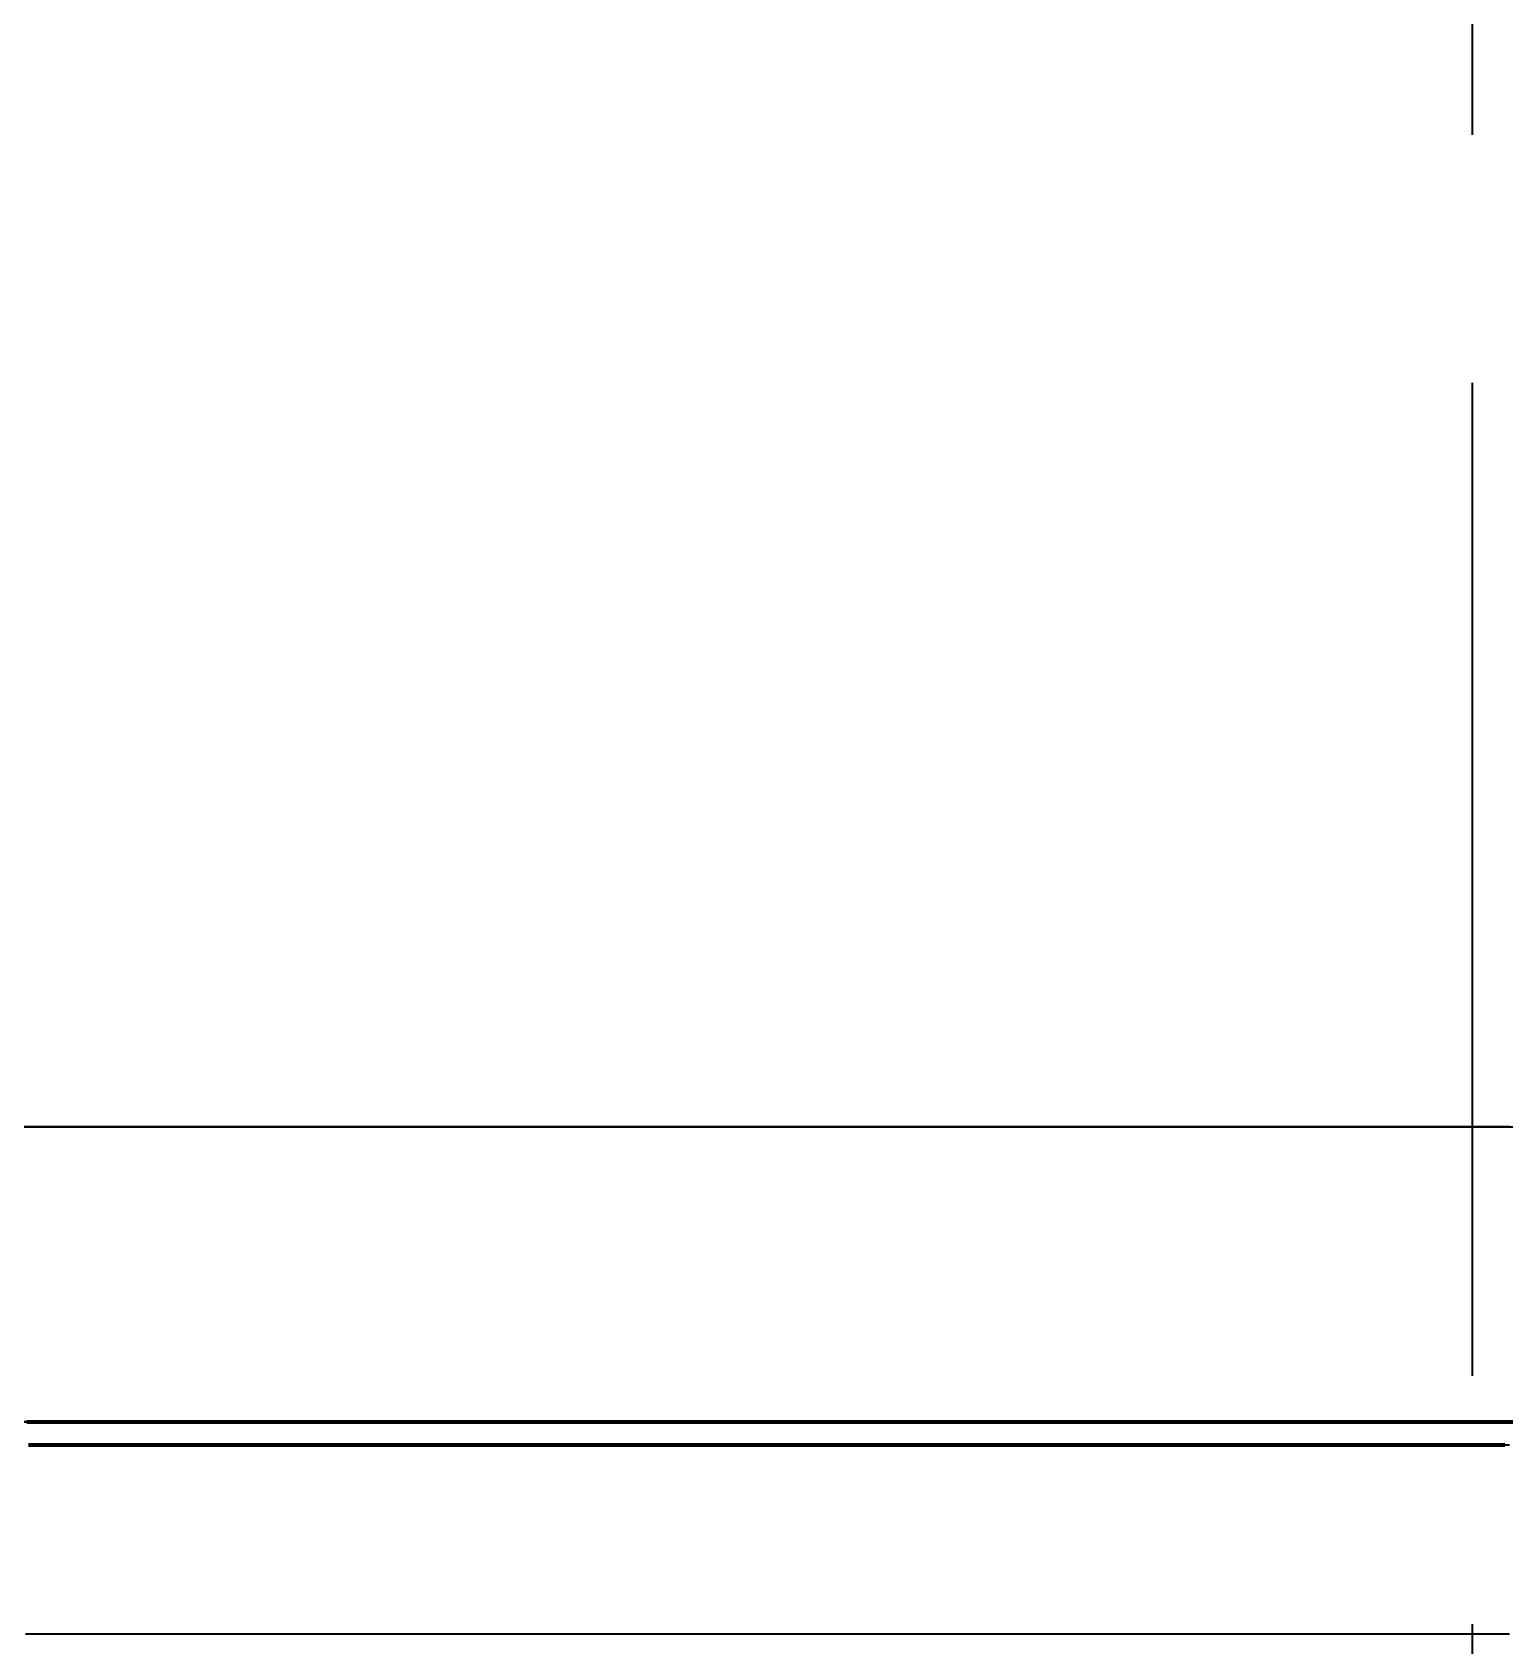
# Model space of a CAD drawing. Header units: millimetres. Extents: x 0 to 2382, y 0 to 420.
# Drawn here: x 287.91 to 293.84, y 224.6 to 231.1 of the extents above; entities that cross this region are included whole.
import ezdxf

# ---------------------------------------------------------------- set-up
doc = ezdxf.new("R2010")
doc.units = ezdxf.units.MM
doc.linetypes.add('IRAM-E-TRAZOS', pattern=[5, 4, -1])
doc.layers.add('01-VISIBLE', color=7, linetype='CONTINUOUS', lineweight=70)
doc.layers.add('02-OCULTA', color=4, linetype='IRAM-E-TRAZOS', lineweight=35)

msp = doc.modelspace()

# ---------------------------------------------------------------- linework, layer by layer
at = {"layer": '01-VISIBLE'}
for points in [[(287.8867, 225.5), (287.9444, 225.5), (288.0022, 225.5), (288.0599, 225.5), (288.1177, 225.5), (288.1754, 225.5), (288.2332, 225.5), (288.2909, 225.5), (288.3487, 225.5), (288.4064, 225.5), (288.4642, 225.5), (288.5219, 225.5), (288.5797, 225.5), (288.6374, 225.5), (288.6952, 225.5), (288.7529, 225.5), (288.8107, 225.5), (288.8684, 225.5), (288.9262, 225.5), (288.9839, 225.5), (289.0417, 225.5), (289.0994, 225.5), (289.1572, 225.5), (289.2149, 225.5), (289.2727, 225.5), (289.3304, 225.5), (289.3882, 225.5), (289.4459, 225.5), (289.5037, 225.5), (289.5614, 225.5), (289.6192, 225.5), (289.677, 225.5), (289.7347, 225.5), (289.7925, 225.5), (289.8502, 225.5), (289.908, 225.5), (289.9657, 225.5), (290.0235, 225.5), (290.0812, 225.5), (290.139, 225.5), (290.1967, 225.5), (290.2545, 225.5), (290.3122, 225.5), (290.37, 225.5), (290.4277, 225.5), (290.4855, 225.5), (290.5432, 225.5), (290.601, 225.5), (290.6587, 225.5), (290.7165, 225.5), (290.7742, 225.5), (290.832, 225.5), (290.8897, 225.5), (290.9475, 225.5), (291.0052, 225.5), (291.063, 225.5), (291.1207, 225.5), (291.1785, 225.5), (291.2362, 225.5), (291.294, 225.5), (291.3517, 225.5), (291.4095, 225.5), (291.4672, 225.5), (291.525, 225.5), (291.5827, 225.5), (291.6405, 225.5), (291.6982, 225.5), (291.756, 225.5), (291.8137, 225.5), (291.8715, 225.5), (291.9292, 225.5), (291.987, 225.5), (292.0447, 225.5), (292.1025, 225.5), (292.1602, 225.5), (292.218, 225.5), (292.2757, 225.5), (292.3335, 225.5), (292.3912, 225.5), (292.449, 225.5), (292.5067, 225.5), (292.5645, 225.5), (292.6222, 225.5), (292.68, 225.5), (292.7377, 225.5), (292.7955, 225.5), (292.8532, 225.5), (292.911, 225.5), (292.9687, 225.5), (293.0265, 225.5), (293.0842, 225.5), (293.142, 225.5), (293.1998, 225.5), (293.2575, 225.5), (293.3153, 225.5), (293.373, 225.5), (293.4308, 225.5), (293.4885, 225.5), (293.5463, 225.5), (293.604, 225.5), (293.6618, 225.5), (293.7195, 225.5), (293.7773, 225.5), (293.835, 225.5), (293.8928, 225.5)], [(293.8436, 225.405), (293.7864, 225.405), (293.7292, 225.405), (293.6719, 225.405), (293.6147, 225.405), (293.5575, 225.405), (293.5003, 225.405), (293.4431, 225.405), (293.3859, 225.405), (293.3287, 225.405), (293.2715, 225.405), (293.2142, 225.405), (293.157, 225.405), (293.0998, 225.405), (293.0426, 225.405), (292.9854, 225.405), (292.9282, 225.405), (292.871, 225.405), (292.8138, 225.405), (292.7565, 225.405), (292.6993, 225.405), (292.6421, 225.405), (292.5849, 225.405), (292.5277, 225.405), (292.4705, 225.405), (292.4133, 225.405), (292.3561, 225.405), (292.2988, 225.405), (292.2416, 225.405), (292.1844, 225.405), (292.1272, 225.405), (292.07, 225.405), (292.0128, 225.405), (291.9556, 225.405), (291.8984, 225.405), (291.8411, 225.405), (291.7839, 225.405), (291.7267, 225.405), (291.6695, 225.405), (291.6123, 225.405), (291.5551, 225.405), (291.4979, 225.405), (291.4407, 225.405), (291.3834, 225.405), (291.3262, 225.405), (291.269, 225.405), (291.2118, 225.405), (291.1546, 225.405), (291.0974, 225.405), (291.0402, 225.405), (290.983, 225.405), (290.9257, 225.405), (290.8685, 225.405), (290.8113, 225.405), (290.7541, 225.405), (290.6969, 225.405), (290.6397, 225.405), (290.5825, 225.405), (290.5253, 225.405), (290.468, 225.405), (290.4108, 225.405), (290.3536, 225.405), (290.2964, 225.405), (290.2392, 225.405), (290.182, 225.405), (290.1248, 225.405), (290.0676, 225.405), (290.0103, 225.405), (289.9531, 225.405), (289.8959, 225.405), (289.8387, 225.405), (289.7815, 225.405), (289.7243, 225.405), (289.6671, 225.405), (289.6099, 225.405), (289.5526, 225.405), (289.4954, 225.405), (289.4382, 225.405), (289.381, 225.405), (289.3238, 225.405), (289.2666, 225.405), (289.2094, 225.405), (289.1522, 225.405), (289.0949, 225.405), (289.0377, 225.405), (288.9805, 225.405), (288.9233, 225.405), (288.8661, 225.405), (288.8089, 225.405), (288.7517, 225.405), (288.6945, 225.405), (288.6372, 225.405), (288.58, 225.405), (288.5228, 225.405), (288.4656, 225.405), (288.4084, 225.405), (288.3512, 225.405), (288.294, 225.405), (288.2368, 225.405), (288.1795, 225.405), (288.1223, 225.405), (288.0651, 225.405), (288.0079, 225.405), (287.9507, 225.405), (287.8935, 225.405)]]:
    msp.add_lwpolyline(points, dxfattribs=at)
at = {"layer": '02-OCULTA'}
msp.add_line((293.7125, 215.685), (293.7125, 330.1182), dxfattribs=at)
for points in [[(293.8625, 226.6875), (293.8125, 226.6875), (293.7625, 226.6875), (293.7125, 226.6875), (293.6625, 226.6875), (293.6125, 226.6875), (293.5625, 226.6875), (293.5125, 226.6875), (293.4625, 226.6875), (293.4125, 226.6875), (293.3625, 226.6875), (293.3125, 226.6875), (293.2625, 226.6875), (293.2125, 226.6875), (293.1625, 226.6875), (293.1125, 226.6875), (293.0625, 226.6875), (293.0125, 226.6875), (292.9625, 226.6875), (292.9125, 226.6875), (292.8625, 226.6875), (292.8125, 226.6875), (292.7625, 226.6875), (292.7125, 226.6875), (292.6625, 226.6875), (292.6125, 226.6875), (292.5625, 226.6875), (292.5125, 226.6875), (292.4625, 226.6875), (292.4125, 226.6875), (292.3625, 226.6875), (292.3125, 226.6875), (292.2625, 226.6875), (292.2125, 226.6875), (292.1625, 226.6875), (292.1125, 226.6875), (292.0625, 226.6875), (292.0125, 226.6875), (291.9625, 226.6875), (291.9125, 226.6875), (291.8625, 226.6875), (291.8125, 226.6875), (291.7625, 226.6875), (291.7125, 226.6875), (291.6625, 226.6875), (291.6125, 226.6875), (291.5625, 226.6875), (291.5125, 226.6875), (291.4625, 226.6875), (291.4125, 226.6875), (291.3625, 226.6875), (291.3125, 226.6875), (291.2625, 226.6875), (291.2125, 226.6875), (291.1625, 226.6875), (291.1125, 226.6875), (291.0625, 226.6875), (291.0125, 226.6875), (290.9625, 226.6875), (290.9125, 226.6875), (290.8625, 226.6875), (290.8125, 226.6875), (290.7625, 226.6875), (290.7125, 226.6875), (290.6625, 226.6875), (290.6125, 226.6875), (290.5625, 226.6875), (290.5125, 226.6875), (290.4625, 226.6875), (290.4125, 226.6875), (290.3625, 226.6875), (290.3125, 226.6875), (290.2625, 226.6875), (290.2125, 226.6875), (290.1625, 226.6875), (290.1125, 226.6875), (290.0625, 226.6875), (290.0125, 226.6875), (289.9625, 226.6875), (289.9125, 226.6875), (289.8625, 226.6875), (289.8125, 226.6875), (289.7625, 226.6875), (289.7125, 226.6875), (289.6625, 226.6875), (289.6125, 226.6875), (289.5625, 226.6875), (289.5125, 226.6875), (289.4625, 226.6875), (289.4125, 226.6875), (289.3625, 226.6875), (289.3125, 226.6875), (289.2625, 226.6875), (289.2125, 226.6875), (289.1625, 226.6875), (289.1125, 226.6875), (289.0625, 226.6875), (289.0125, 226.6875), (288.9625, 226.6875), (288.9125, 226.6875), (288.8625, 226.6875), (288.8125, 226.6875), (288.7625, 226.6875), (288.7125, 226.6875), (288.6625, 226.6875), (288.6125, 226.6875), (288.5625, 226.6875), (288.5125, 226.6875), (288.4625, 226.6875), (288.4125, 226.6875), (288.3625, 226.6875), (288.3125, 226.6875), (288.2625, 226.6875), (288.2125, 226.6875), (288.1625, 226.6875), (288.1125, 226.6875), (288.0625, 226.6875), (288.0125, 226.6875), (287.9625, 226.6875), (287.9125, 226.6875), (287.8625, 226.6875)], [(287.8635, 226.6875), (287.9562, 226.6875), (288.049, 226.6875), (288.1417, 226.6875), (288.2345, 226.6875), (288.3272, 226.6875), (288.42, 226.6875), (288.5127, 226.6875), (288.6055, 226.6875), (288.6982, 226.6875), (288.791, 226.6875), (288.8837, 226.6875), (288.9765, 226.6875), (289.0692, 226.6875), (289.162, 226.6875), (289.2547, 226.6875), (289.3475, 226.6875), (289.4402, 226.6875), (289.533, 226.6875), (289.6257, 226.6875), (289.7185, 226.6875), (289.8112, 226.6875), (289.904, 226.6875), (289.9967, 226.6875), (290.0895, 226.6875), (290.1822, 226.6875), (290.275, 226.6875), (290.3677, 226.6875), (290.4605, 226.6875), (290.5532, 226.6875), (290.646, 226.6875), (290.7387, 226.6875), (290.8315, 226.6875), (290.9242, 226.6875), (291.017, 226.6875), (291.1097, 226.6875), (291.2025, 226.6875), (291.2952, 226.6875), (291.388, 226.6875), (291.4807, 226.6875), (291.5735, 226.6875), (291.6662, 226.6875), (291.759, 226.6875), (291.8517, 226.6875), (291.9445, 226.6875), (292.0372, 226.6875), (292.13, 226.6875), (292.2227, 226.6875), (292.3155, 226.6875), (292.4082, 226.6875), (292.501, 226.6875), (292.5937, 226.6875), (292.6865, 226.6875), (292.7792, 226.6875), (292.872, 226.6875), (292.9647, 226.6875), (293.0575, 226.6875), (293.1502, 226.6875), (293.243, 226.6875), (293.3357, 226.6875), (293.4285, 226.6875), (293.5212, 226.6875), (293.614, 226.6875), (293.7067, 226.6875), (293.7995, 226.6875), (293.8922, 226.6875)], [(287.8732, 226.6875), (287.9684, 226.6875), (288.0635, 226.6875), (288.1586, 226.6875), (288.2537, 226.6875), (288.3489, 226.6875), (288.444, 226.6875), (288.5391, 226.6875), (288.6342, 226.6875), (288.7294, 226.6875), (288.8245, 226.6875), (288.9196, 226.6875), (289.0147, 226.6875), (289.1099, 226.6875), (289.205, 226.6875), (289.3001, 226.6875), (289.3952, 226.6875), (289.4904, 226.6875), (289.5855, 226.6875), (289.6806, 226.6875), (289.7757, 226.6875), (289.8709, 226.6875), (289.966, 226.6875), (290.0611, 226.6875), (290.1562, 226.6875), (290.2514, 226.6875), (290.3465, 226.6875), (290.4416, 226.6875), (290.5367, 226.6875), (290.6319, 226.6875), (290.727, 226.6875), (290.8221, 226.6875), (290.9172, 226.6875), (291.0124, 226.6875), (291.1075, 226.6875), (291.2026, 226.6875), (291.2977, 226.6875), (291.3929, 226.6875), (291.488, 226.6875), (291.5831, 226.6875), (291.6782, 226.6875), (291.7734, 226.6875), (291.8685, 226.6875), (291.9636, 226.6875), (292.0587, 226.6875), (292.1539, 226.6875), (292.249, 226.6875), (292.3441, 226.6875), (292.4392, 226.6875), (292.5344, 226.6875), (292.6295, 226.6875), (292.7246, 226.6875), (292.8197, 226.6875), (292.9149, 226.6875), (293.01, 226.6875), (293.1051, 226.6875), (293.2002, 226.6875), (293.2954, 226.6875), (293.3905, 226.6875), (293.4856, 226.6875), (293.5807, 226.6875), (293.6759, 226.6875), (293.771, 226.6875), (293.8661, 226.6875)], [(293.8611, 226.6875), (293.8111, 226.6875), (293.761, 226.6875), (293.7109, 226.6875), (293.6609, 226.6875), (293.6108, 226.6875), (293.5607, 226.6875), (293.5107, 226.6875), (293.4606, 226.6875), (293.4105, 226.6875), (293.3605, 226.6875), (293.3104, 226.6875), (293.2603, 226.6875), (293.2103, 226.6875), (293.1602, 226.6875), (293.1101, 226.6875), (293.0601, 226.6875), (293.01, 226.6875), (292.9599, 226.6875), (292.9099, 226.6875), (292.8598, 226.6875), (292.8097, 226.6875), (292.7597, 226.6875), (292.7096, 226.6875), (292.6595, 226.6875), (292.6095, 226.6875), (292.5594, 226.6875), (292.5093, 226.6875), (292.4593, 226.6875), (292.4092, 226.6875), (292.3591, 226.6875), (292.3091, 226.6875), (292.259, 226.6875), (292.2089, 226.6875), (292.1589, 226.6875), (292.1088, 226.6875), (292.0587, 226.6875), (292.0087, 226.6875), (291.9586, 226.6875), (291.9086, 226.6875), (291.8585, 226.6875), (291.8084, 226.6875), (291.7584, 226.6875), (291.7083, 226.6875), (291.6582, 226.6875), (291.6082, 226.6875), (291.5581, 226.6875), (291.508, 226.6875), (291.458, 226.6875), (291.4079, 226.6875), (291.3578, 226.6875), (291.3078, 226.6875), (291.2577, 226.6875), (291.2076, 226.6875), (291.1576, 226.6875), (291.1075, 226.6875), (291.0574, 226.6875), (291.0074, 226.6875), (290.9573, 226.6875), (290.9072, 226.6875), (290.8572, 226.6875), (290.8071, 226.6875), (290.757, 226.6875), (290.707, 226.6875), (290.6569, 226.6875), (290.6068, 226.6875), (290.5568, 226.6875), (290.5067, 226.6875), (290.4566, 226.6875), (290.4066, 226.6875), (290.3565, 226.6875), (290.3064, 226.6875), (290.2564, 226.6875), (290.2063, 226.6875), (290.1562, 226.6875), (290.1062, 226.6875), (290.0561, 226.6875), (290.0061, 226.6875), (289.956, 226.6875), (289.9059, 226.6875), (289.8559, 226.6875), (289.8058, 226.6875), (289.7557, 226.6875), (289.7057, 226.6875), (289.6556, 226.6875), (289.6055, 226.6875), (289.5555, 226.6875), (289.5054, 226.6875), (289.4553, 226.6875), (289.4053, 226.6875), (289.3552, 226.6875), (289.3051, 226.6875), (289.2551, 226.6875), (289.205, 226.6875), (289.1549, 226.6875), (289.1049, 226.6875), (289.0548, 226.6875), (289.0047, 226.6875), (288.9547, 226.6875), (288.9046, 226.6875), (288.8545, 226.6875), (288.8045, 226.6875), (288.7544, 226.6875), (288.7043, 226.6875), (288.6543, 226.6875), (288.6042, 226.6875), (288.5541, 226.6875), (288.5041, 226.6875), (288.454, 226.6875), (288.4039, 226.6875), (288.3539, 226.6875), (288.3038, 226.6875), (288.2537, 226.6875), (288.2037, 226.6875), (288.1536, 226.6875), (288.1036, 226.6875), (288.0535, 226.6875), (288.0034, 226.6875), (287.9534, 226.6875), (287.9033, 226.6875)], [(293.8625, 225.5), (293.8125, 225.5), (293.7625, 225.5), (293.7125, 225.5), (293.6625, 225.5), (293.6125, 225.5), (293.5625, 225.5), (293.5125, 225.5), (293.4625, 225.5), (293.4125, 225.5), (293.3625, 225.5), (293.3125, 225.5), (293.2625, 225.5), (293.2125, 225.5), (293.1625, 225.5), (293.1125, 225.5), (293.0625, 225.5), (293.0125, 225.5), (292.9625, 225.5), (292.9125, 225.5), (292.8625, 225.5), (292.8125, 225.5), (292.7625, 225.5), (292.7125, 225.5), (292.6625, 225.5), (292.6125, 225.5), (292.5625, 225.5), (292.5125, 225.5), (292.4625, 225.5), (292.4125, 225.5), (292.3625, 225.5), (292.3125, 225.5), (292.2625, 225.5), (292.2125, 225.5), (292.1625, 225.5), (292.1125, 225.5), (292.0625, 225.5), (292.0125, 225.5), (291.9625, 225.5), (291.9125, 225.5), (291.8625, 225.5), (291.8125, 225.5), (291.7625, 225.5), (291.7125, 225.5), (291.6625, 225.5), (291.6125, 225.5), (291.5625, 225.5), (291.5125, 225.5), (291.4625, 225.5), (291.4125, 225.5), (291.3625, 225.5), (291.3125, 225.5), (291.2625, 225.5), (291.2125, 225.5), (291.1625, 225.5), (291.1125, 225.5), (291.0625, 225.5), (291.0125, 225.5), (290.9625, 225.5), (290.9125, 225.5), (290.8625, 225.5), (290.8125, 225.5), (290.7625, 225.5), (290.7125, 225.5), (290.6625, 225.5), (290.6125, 225.5), (290.5625, 225.5), (290.5125, 225.5), (290.4625, 225.5), (290.4125, 225.5), (290.3625, 225.5), (290.3125, 225.5), (290.2625, 225.5), (290.2125, 225.5), (290.1625, 225.5), (290.1125, 225.5), (290.0625, 225.5), (290.0125, 225.5), (289.9625, 225.5), (289.9125, 225.5), (289.8625, 225.5), (289.8125, 225.5), (289.7625, 225.5), (289.7125, 225.5), (289.6625, 225.5), (289.6125, 225.5), (289.5625, 225.5), (289.5125, 225.5), (289.4625, 225.5), (289.4125, 225.5), (289.3625, 225.5), (289.3125, 225.5), (289.2625, 225.5), (289.2125, 225.5), (289.1625, 225.5), (289.1125, 225.5), (289.0625, 225.5), (289.0125, 225.5), (288.9625, 225.5), (288.9125, 225.5), (288.8625, 225.5), (288.8125, 225.5), (288.7625, 225.5), (288.7125, 225.5), (288.6625, 225.5), (288.6125, 225.5), (288.5625, 225.5), (288.5125, 225.5), (288.4625, 225.5), (288.4125, 225.5), (288.3625, 225.5), (288.3125, 225.5), (288.2625, 225.5), (288.2125, 225.5), (288.1625, 225.5), (288.1125, 225.5), (288.0625, 225.5), (288.0125, 225.5), (287.9625, 225.5), (287.9125, 225.5), (287.8625, 225.5)], [(293.8625, 225.5), (293.8125, 225.5), (293.7625, 225.5), (293.7125, 225.5), (293.6625, 225.5), (293.6125, 225.5), (293.5625, 225.5), (293.5125, 225.5), (293.4625, 225.5), (293.4125, 225.5), (293.3625, 225.5), (293.3125, 225.5), (293.2625, 225.5), (293.2125, 225.5), (293.1625, 225.5), (293.1125, 225.5), (293.0625, 225.5), (293.0125, 225.5), (292.9625, 225.5), (292.9125, 225.5), (292.8625, 225.5), (292.8125, 225.5), (292.7625, 225.5), (292.7125, 225.5), (292.6625, 225.5), (292.6125, 225.5), (292.5625, 225.5), (292.5125, 225.5), (292.4625, 225.5), (292.4125, 225.5), (292.3625, 225.5), (292.3125, 225.5), (292.2625, 225.5), (292.2125, 225.5), (292.1625, 225.5), (292.1125, 225.5), (292.0625, 225.5), (292.0125, 225.5), (291.9625, 225.5), (291.9125, 225.5), (291.8625, 225.5), (291.8125, 225.5), (291.7625, 225.5), (291.7125, 225.5), (291.6625, 225.5), (291.6125, 225.5), (291.5625, 225.5), (291.5125, 225.5), (291.4625, 225.5), (291.4125, 225.5), (291.3625, 225.5), (291.3125, 225.5), (291.2625, 225.5), (291.2125, 225.5), (291.1625, 225.5), (291.1125, 225.5), (291.0625, 225.5), (291.0125, 225.5), (290.9625, 225.5), (290.9125, 225.5), (290.8625, 225.5), (290.8125, 225.5), (290.7625, 225.5), (290.7125, 225.5), (290.6625, 225.5), (290.6125, 225.5), (290.5625, 225.5), (290.5125, 225.5), (290.4625, 225.5), (290.4125, 225.5), (290.3625, 225.5), (290.3125, 225.5), (290.2625, 225.5), (290.2125, 225.5), (290.1625, 225.5), (290.1125, 225.5), (290.0625, 225.5), (290.0125, 225.5), (289.9625, 225.5), (289.9125, 225.5), (289.8625, 225.5), (289.8125, 225.5), (289.7625, 225.5), (289.7125, 225.5), (289.6625, 225.5), (289.6125, 225.5), (289.5625, 225.5), (289.5125, 225.5), (289.4625, 225.5), (289.4125, 225.5), (289.3625, 225.5), (289.3125, 225.5), (289.2625, 225.5), (289.2125, 225.5), (289.1625, 225.5), (289.1125, 225.5), (289.0625, 225.5), (289.0125, 225.5), (288.9625, 225.5), (288.9125, 225.5), (288.8625, 225.5), (288.8125, 225.5), (288.7625, 225.5), (288.7125, 225.5), (288.6625, 225.5), (288.6125, 225.5), (288.5625, 225.5), (288.5125, 225.5), (288.4625, 225.5), (288.4125, 225.5), (288.3625, 225.5), (288.3125, 225.5), (288.2625, 225.5), (288.2125, 225.5), (288.1625, 225.5), (288.1125, 225.5), (288.0625, 225.5), (288.0125, 225.5), (287.9625, 225.5), (287.9125, 225.5), (287.8625, 225.5)], [(287.8635, 225.5), (287.9562, 225.5), (288.049, 225.5), (288.1417, 225.5), (288.2345, 225.5), (288.3272, 225.5), (288.42, 225.5), (288.5127, 225.5), (288.6055, 225.5), (288.6982, 225.5), (288.791, 225.5), (288.8837, 225.5), (288.9765, 225.5), (289.0692, 225.5), (289.162, 225.5), (289.2547, 225.5), (289.3475, 225.5), (289.4402, 225.5), (289.533, 225.5), (289.6257, 225.5), (289.7185, 225.5), (289.8112, 225.5), (289.904, 225.5), (289.9967, 225.5), (290.0895, 225.5), (290.1822, 225.5), (290.275, 225.5), (290.3677, 225.5), (290.4605, 225.5), (290.5532, 225.5), (290.646, 225.5), (290.7387, 225.5), (290.8315, 225.5), (290.9242, 225.5), (291.017, 225.5), (291.1097, 225.5), (291.2025, 225.5), (291.2952, 225.5), (291.388, 225.5), (291.4807, 225.5), (291.5735, 225.5), (291.6662, 225.5), (291.759, 225.5), (291.8517, 225.5), (291.9445, 225.5), (292.0372, 225.5), (292.13, 225.5), (292.2227, 225.5), (292.3155, 225.5), (292.4082, 225.5), (292.501, 225.5), (292.5937, 225.5), (292.6865, 225.5), (292.7792, 225.5), (292.872, 225.5), (292.9647, 225.5), (293.0575, 225.5), (293.1502, 225.5), (293.243, 225.5), (293.3357, 225.5), (293.4285, 225.5), (293.5212, 225.5), (293.614, 225.5), (293.7067, 225.5), (293.7995, 225.5), (293.8922, 225.5)], [(287.8732, 225.5), (287.9684, 225.5), (288.0635, 225.5), (288.1586, 225.5), (288.2537, 225.5), (288.3489, 225.5), (288.444, 225.5), (288.5391, 225.5), (288.6342, 225.5), (288.7294, 225.5), (288.8245, 225.5), (288.9196, 225.5), (289.0147, 225.5), (289.1099, 225.5), (289.205, 225.5), (289.3001, 225.5), (289.3952, 225.5), (289.4904, 225.5), (289.5855, 225.5), (289.6806, 225.5), (289.7757, 225.5), (289.8709, 225.5), (289.966, 225.5), (290.0611, 225.5), (290.1562, 225.5), (290.2514, 225.5), (290.3465, 225.5), (290.4416, 225.5), (290.5367, 225.5), (290.6319, 225.5), (290.727, 225.5), (290.8221, 225.5), (290.9172, 225.5), (291.0124, 225.5), (291.1075, 225.5), (291.2026, 225.5), (291.2977, 225.5), (291.3929, 225.5), (291.488, 225.5), (291.5831, 225.5), (291.6782, 225.5), (291.7734, 225.5), (291.8685, 225.5), (291.9636, 225.5), (292.0587, 225.5), (292.1539, 225.5), (292.249, 225.5), (292.3441, 225.5), (292.4392, 225.5), (292.5344, 225.5), (292.6295, 225.5), (292.7246, 225.5), (292.8197, 225.5), (292.9149, 225.5), (293.01, 225.5), (293.1051, 225.5), (293.2002, 225.5), (293.2954, 225.5), (293.3905, 225.5), (293.4856, 225.5), (293.5807, 225.5), (293.6759, 225.5), (293.771, 225.5), (293.8661, 225.5)], [(287.8732, 225.5), (287.9684, 225.5), (288.0635, 225.5), (288.1586, 225.5), (288.2537, 225.5), (288.3489, 225.5), (288.444, 225.5), (288.5391, 225.5), (288.6342, 225.5), (288.7294, 225.5), (288.8245, 225.5), (288.9196, 225.5), (289.0147, 225.5), (289.1099, 225.5), (289.205, 225.5), (289.3001, 225.5), (289.3952, 225.5), (289.4904, 225.5), (289.5855, 225.5), (289.6806, 225.5), (289.7757, 225.5), (289.8709, 225.5), (289.966, 225.5), (290.0611, 225.5), (290.1562, 225.5), (290.2514, 225.5), (290.3465, 225.5), (290.4416, 225.5), (290.5367, 225.5), (290.6319, 225.5), (290.727, 225.5), (290.8221, 225.5), (290.9172, 225.5), (291.0124, 225.5), (291.1075, 225.5), (291.2026, 225.5), (291.2977, 225.5), (291.3929, 225.5), (291.488, 225.5), (291.5831, 225.5), (291.6782, 225.5), (291.7734, 225.5), (291.8685, 225.5), (291.9636, 225.5), (292.0587, 225.5), (292.1539, 225.5), (292.249, 225.5), (292.3441, 225.5), (292.4392, 225.5), (292.5344, 225.5), (292.6295, 225.5), (292.7246, 225.5), (292.8197, 225.5), (292.9149, 225.5), (293.01, 225.5), (293.1051, 225.5), (293.2002, 225.5), (293.2954, 225.5), (293.3905, 225.5), (293.4856, 225.5), (293.5807, 225.5), (293.6759, 225.5), (293.771, 225.5), (293.8661, 225.5)], [(293.8611, 225.5), (293.8111, 225.5), (293.761, 225.5), (293.7109, 225.5), (293.6609, 225.5), (293.6108, 225.5), (293.5607, 225.5), (293.5107, 225.5), (293.4606, 225.5), (293.4105, 225.5), (293.3605, 225.5), (293.3104, 225.5), (293.2603, 225.5), (293.2103, 225.5), (293.1602, 225.5), (293.1101, 225.5), (293.0601, 225.5), (293.01, 225.5), (292.9599, 225.5), (292.9099, 225.5), (292.8598, 225.5), (292.8097, 225.5), (292.7597, 225.5), (292.7096, 225.5), (292.6595, 225.5), (292.6095, 225.5), (292.5594, 225.5), (292.5093, 225.5), (292.4593, 225.5), (292.4092, 225.5), (292.3591, 225.5), (292.3091, 225.5), (292.259, 225.5), (292.2089, 225.5), (292.1589, 225.5), (292.1088, 225.5), (292.0587, 225.5), (292.0087, 225.5), (291.9586, 225.5), (291.9086, 225.5), (291.8585, 225.5), (291.8084, 225.5), (291.7584, 225.5), (291.7083, 225.5), (291.6582, 225.5), (291.6082, 225.5), (291.5581, 225.5), (291.508, 225.5), (291.458, 225.5), (291.4079, 225.5), (291.3578, 225.5), (291.3078, 225.5), (291.2577, 225.5), (291.2076, 225.5), (291.1576, 225.5), (291.1075, 225.5), (291.0574, 225.5), (291.0074, 225.5), (290.9573, 225.5), (290.9072, 225.5), (290.8572, 225.5), (290.8071, 225.5), (290.757, 225.5), (290.707, 225.5), (290.6569, 225.5), (290.6068, 225.5), (290.5568, 225.5), (290.5067, 225.5), (290.4566, 225.5), (290.4066, 225.5), (290.3565, 225.5), (290.3064, 225.5), (290.2564, 225.5), (290.2063, 225.5), (290.1562, 225.5), (290.1062, 225.5), (290.0561, 225.5), (290.0061, 225.5), (289.956, 225.5), (289.9059, 225.5), (289.8559, 225.5), (289.8058, 225.5), (289.7557, 225.5), (289.7057, 225.5), (289.6556, 225.5), (289.6055, 225.5), (289.5555, 225.5), (289.5054, 225.5), (289.4553, 225.5), (289.4053, 225.5), (289.3552, 225.5), (289.3051, 225.5), (289.2551, 225.5), (289.205, 225.5), (289.1549, 225.5), (289.1049, 225.5), (289.0548, 225.5), (289.0047, 225.5), (288.9547, 225.5), (288.9046, 225.5), (288.8545, 225.5), (288.8045, 225.5), (288.7544, 225.5), (288.7043, 225.5), (288.6543, 225.5), (288.6042, 225.5), (288.5541, 225.5), (288.5041, 225.5), (288.454, 225.5), (288.4039, 225.5), (288.3539, 225.5), (288.3038, 225.5), (288.2537, 225.5), (288.2037, 225.5), (288.1536, 225.5), (288.1036, 225.5), (288.0535, 225.5), (288.0034, 225.5), (287.9534, 225.5), (287.9033, 225.5)], [(293.8611, 225.5), (293.8111, 225.5), (293.761, 225.5), (293.7109, 225.5), (293.6609, 225.5), (293.6108, 225.5), (293.5607, 225.5), (293.5107, 225.5), (293.4606, 225.5), (293.4105, 225.5), (293.3605, 225.5), (293.3104, 225.5), (293.2603, 225.5), (293.2103, 225.5), (293.1602, 225.5), (293.1101, 225.5), (293.0601, 225.5), (293.01, 225.5), (292.9599, 225.5), (292.9099, 225.5), (292.8598, 225.5), (292.8097, 225.5), (292.7597, 225.5), (292.7096, 225.5), (292.6595, 225.5), (292.6095, 225.5), (292.5594, 225.5), (292.5093, 225.5), (292.4593, 225.5), (292.4092, 225.5), (292.3591, 225.5), (292.3091, 225.5), (292.259, 225.5), (292.2089, 225.5), (292.1589, 225.5), (292.1088, 225.5), (292.0587, 225.5), (292.0087, 225.5), (291.9586, 225.5), (291.9086, 225.5), (291.8585, 225.5), (291.8084, 225.5), (291.7584, 225.5), (291.7083, 225.5), (291.6582, 225.5), (291.6082, 225.5), (291.5581, 225.5), (291.508, 225.5), (291.458, 225.5), (291.4079, 225.5), (291.3578, 225.5), (291.3078, 225.5), (291.2577, 225.5), (291.2076, 225.5), (291.1576, 225.5), (291.1075, 225.5), (291.0574, 225.5), (291.0074, 225.5), (290.9573, 225.5), (290.9072, 225.5), (290.8572, 225.5), (290.8071, 225.5), (290.757, 225.5), (290.707, 225.5), (290.6569, 225.5), (290.6068, 225.5), (290.5568, 225.5), (290.5067, 225.5), (290.4566, 225.5), (290.4066, 225.5), (290.3565, 225.5), (290.3064, 225.5), (290.2564, 225.5), (290.2063, 225.5), (290.1562, 225.5), (290.1062, 225.5), (290.0561, 225.5), (290.0061, 225.5), (289.956, 225.5), (289.9059, 225.5), (289.8559, 225.5), (289.8058, 225.5), (289.7557, 225.5), (289.7057, 225.5), (289.6556, 225.5), (289.6055, 225.5), (289.5555, 225.5), (289.5054, 225.5), (289.4553, 225.5), (289.4053, 225.5), (289.3552, 225.5), (289.3051, 225.5), (289.2551, 225.5), (289.205, 225.5), (289.1549, 225.5), (289.1049, 225.5), (289.0548, 225.5), (289.0047, 225.5), (288.9547, 225.5), (288.9046, 225.5), (288.8545, 225.5), (288.8045, 225.5), (288.7544, 225.5), (288.7043, 225.5), (288.6543, 225.5), (288.6042, 225.5), (288.5541, 225.5), (288.5041, 225.5), (288.454, 225.5), (288.4039, 225.5), (288.3539, 225.5), (288.3038, 225.5), (288.2537, 225.5), (288.2037, 225.5), (288.1536, 225.5), (288.1036, 225.5), (288.0535, 225.5), (288.0034, 225.5), (287.9534, 225.5), (287.9033, 225.5)], [(293.8618, 225.405), (293.8118, 225.405), (293.7618, 225.405), (293.7117, 225.405), (293.6617, 225.405), (293.6117, 225.405), (293.5616, 225.405), (293.5116, 225.405), (293.4616, 225.405), (293.4115, 225.405), (293.3615, 225.405), (293.3115, 225.405), (293.2614, 225.405), (293.2114, 225.405), (293.1614, 225.405), (293.1113, 225.405), (293.0613, 225.405), (293.0113, 225.405), (292.9612, 225.405), (292.9112, 225.405), (292.8612, 225.405), (292.8111, 225.405), (292.7611, 225.405), (292.7111, 225.405), (292.661, 225.405), (292.611, 225.405), (292.561, 225.405), (292.5109, 225.405), (292.4609, 225.405), (292.4109, 225.405), (292.3608, 225.405), (292.3108, 225.405), (292.2608, 225.405), (292.2107, 225.405), (292.1607, 225.405), (292.1107, 225.405), (292.0606, 225.405), (292.0106, 225.405), (291.9606, 225.405), (291.9106, 225.405), (291.8605, 225.405), (291.8105, 225.405), (291.7605, 225.405), (291.7104, 225.405), (291.6604, 225.405), (291.6104, 225.405), (291.5603, 225.405), (291.5103, 225.405), (291.4603, 225.405), (291.4102, 225.405), (291.3602, 225.405), (291.3102, 225.405), (291.2601, 225.405), (291.2101, 225.405), (291.1601, 225.405), (291.11, 225.405), (291.06, 225.405), (291.01, 225.405), (290.9599, 225.405), (290.9099, 225.405), (290.8599, 225.405), (290.8098, 225.405), (290.7598, 225.405), (290.7098, 225.405), (290.6597, 225.405), (290.6097, 225.405), (290.5597, 225.405), (290.5096, 225.405), (290.4596, 225.405), (290.4096, 225.405), (290.3595, 225.405), (290.3095, 225.405), (290.2595, 225.405), (290.2094, 225.405), (290.1594, 225.405), (290.1094, 225.405), (290.0594, 225.405), (290.0093, 225.405), (289.9593, 225.405), (289.9093, 225.405), (289.8592, 225.405), (289.8092, 225.405), (289.7592, 225.405), (289.7091, 225.405), (289.6591, 225.405), (289.6091, 225.405), (289.559, 225.405), (289.509, 225.405), (289.459, 225.405), (289.4089, 225.405), (289.3589, 225.405), (289.3089, 225.405), (289.2588, 225.405), (289.2088, 225.405), (289.1588, 225.405), (289.1087, 225.405), (289.0587, 225.405), (289.0087, 225.405), (288.9586, 225.405), (288.9086, 225.405), (288.8586, 225.405), (288.8085, 225.405), (288.7585, 225.405), (288.7085, 225.405), (288.6584, 225.405), (288.6084, 225.405), (288.5584, 225.405), (288.5083, 225.405), (288.4583, 225.405), (288.4083, 225.405), (288.3582, 225.405), (288.3082, 225.405), (288.2582, 225.405), (288.2081, 225.405), (288.1581, 225.405), (288.1081, 225.405), (288.0581, 225.405), (288.008, 225.405), (287.958, 225.405), (287.908, 225.405)], [(287.8817, 224.645), (287.978, 224.645), (288.0743, 224.645), (288.1706, 224.645), (288.2669, 224.645), (288.3632, 224.645), (288.4596, 224.645), (288.5559, 224.645), (288.6522, 224.645), (288.7485, 224.645), (288.8448, 224.645), (288.9411, 224.645), (289.0374, 224.645), (289.1337, 224.645), (289.2301, 224.645), (289.3264, 224.645), (289.4227, 224.645), (289.519, 224.645), (289.6153, 224.645), (289.7116, 224.645), (289.8079, 224.645), (289.9042, 224.645), (290.0006, 224.645), (290.0969, 224.645), (290.1932, 224.645), (290.2895, 224.645), (290.3858, 224.645), (290.4821, 224.645), (290.5784, 224.645), (290.6747, 224.645), (290.7711, 224.645), (290.8674, 224.645), (290.9637, 224.645), (291.06, 224.645), (291.1563, 224.645), (291.2526, 224.645), (291.3489, 224.645), (291.4452, 224.645), (291.5416, 224.645), (291.6379, 224.645), (291.7342, 224.645), (291.8305, 224.645), (291.9268, 224.645), (292.0231, 224.645), (292.1194, 224.645), (292.2157, 224.645), (292.3121, 224.645), (292.4084, 224.645), (292.5047, 224.645), (292.601, 224.645), (292.6973, 224.645), (292.7936, 224.645), (292.8899, 224.645), (292.9862, 224.645), (293.0826, 224.645), (293.1789, 224.645), (293.2752, 224.645), (293.3715, 224.645), (293.4678, 224.645), (293.5641, 224.645), (293.6604, 224.645), (293.7567, 224.645), (293.8531, 224.645)], [(287.908, 224.645), (287.958, 224.645), (288.008, 224.645), (288.0581, 224.645), (288.1081, 224.645), (288.1581, 224.645), (288.2081, 224.645), (288.2582, 224.645), (288.3082, 224.645), (288.3582, 224.645), (288.4083, 224.645), (288.4583, 224.645), (288.5083, 224.645), (288.5584, 224.645), (288.6084, 224.645), (288.6584, 224.645), (288.7085, 224.645), (288.7585, 224.645), (288.8085, 224.645), (288.8586, 224.645), (288.9086, 224.645), (288.9586, 224.645), (289.0087, 224.645), (289.0587, 224.645), (289.1087, 224.645), (289.1588, 224.645), (289.2088, 224.645), (289.2588, 224.645), (289.3089, 224.645), (289.3589, 224.645), (289.4089, 224.645), (289.459, 224.645), (289.509, 224.645), (289.559, 224.645), (289.6091, 224.645), (289.6591, 224.645), (289.7091, 224.645), (289.7592, 224.645), (289.8092, 224.645), (289.8592, 224.645), (289.9093, 224.645), (289.9593, 224.645), (290.0093, 224.645), (290.0594, 224.645), (290.1094, 224.645), (290.1594, 224.645), (290.2094, 224.645), (290.2595, 224.645), (290.3095, 224.645), (290.3595, 224.645), (290.4096, 224.645), (290.4596, 224.645), (290.5096, 224.645), (290.5597, 224.645), (290.6097, 224.645), (290.6597, 224.645), (290.7098, 224.645), (290.7598, 224.645), (290.8098, 224.645), (290.8599, 224.645), (290.9099, 224.645), (290.9599, 224.645), (291.01, 224.645), (291.06, 224.645), (291.11, 224.645), (291.1601, 224.645), (291.2101, 224.645), (291.2601, 224.645), (291.3102, 224.645), (291.3602, 224.645), (291.4102, 224.645), (291.4603, 224.645), (291.5103, 224.645), (291.5603, 224.645), (291.6104, 224.645), (291.6604, 224.645), (291.7104, 224.645), (291.7605, 224.645), (291.8105, 224.645), (291.8605, 224.645), (291.9106, 224.645), (291.9606, 224.645), (292.0106, 224.645), (292.0606, 224.645), (292.1107, 224.645), (292.1607, 224.645), (292.2107, 224.645), (292.2608, 224.645), (292.3108, 224.645), (292.3608, 224.645), (292.4109, 224.645), (292.4609, 224.645), (292.5109, 224.645), (292.561, 224.645), (292.611, 224.645), (292.661, 224.645), (292.7111, 224.645), (292.7611, 224.645), (292.8111, 224.645), (292.8612, 224.645), (292.9112, 224.645), (292.9612, 224.645), (293.0113, 224.645), (293.0613, 224.645), (293.1113, 224.645), (293.1614, 224.645), (293.2114, 224.645), (293.2614, 224.645), (293.3115, 224.645), (293.3615, 224.645), (293.4115, 224.645), (293.4616, 224.645), (293.5116, 224.645), (293.5616, 224.645), (293.6117, 224.645), (293.6617, 224.645), (293.7117, 224.645), (293.7618, 224.645), (293.8118, 224.645), (293.8618, 224.645)]]:
    msp.add_lwpolyline(points, dxfattribs=at)

doc.saveas('drawing.dxf')
